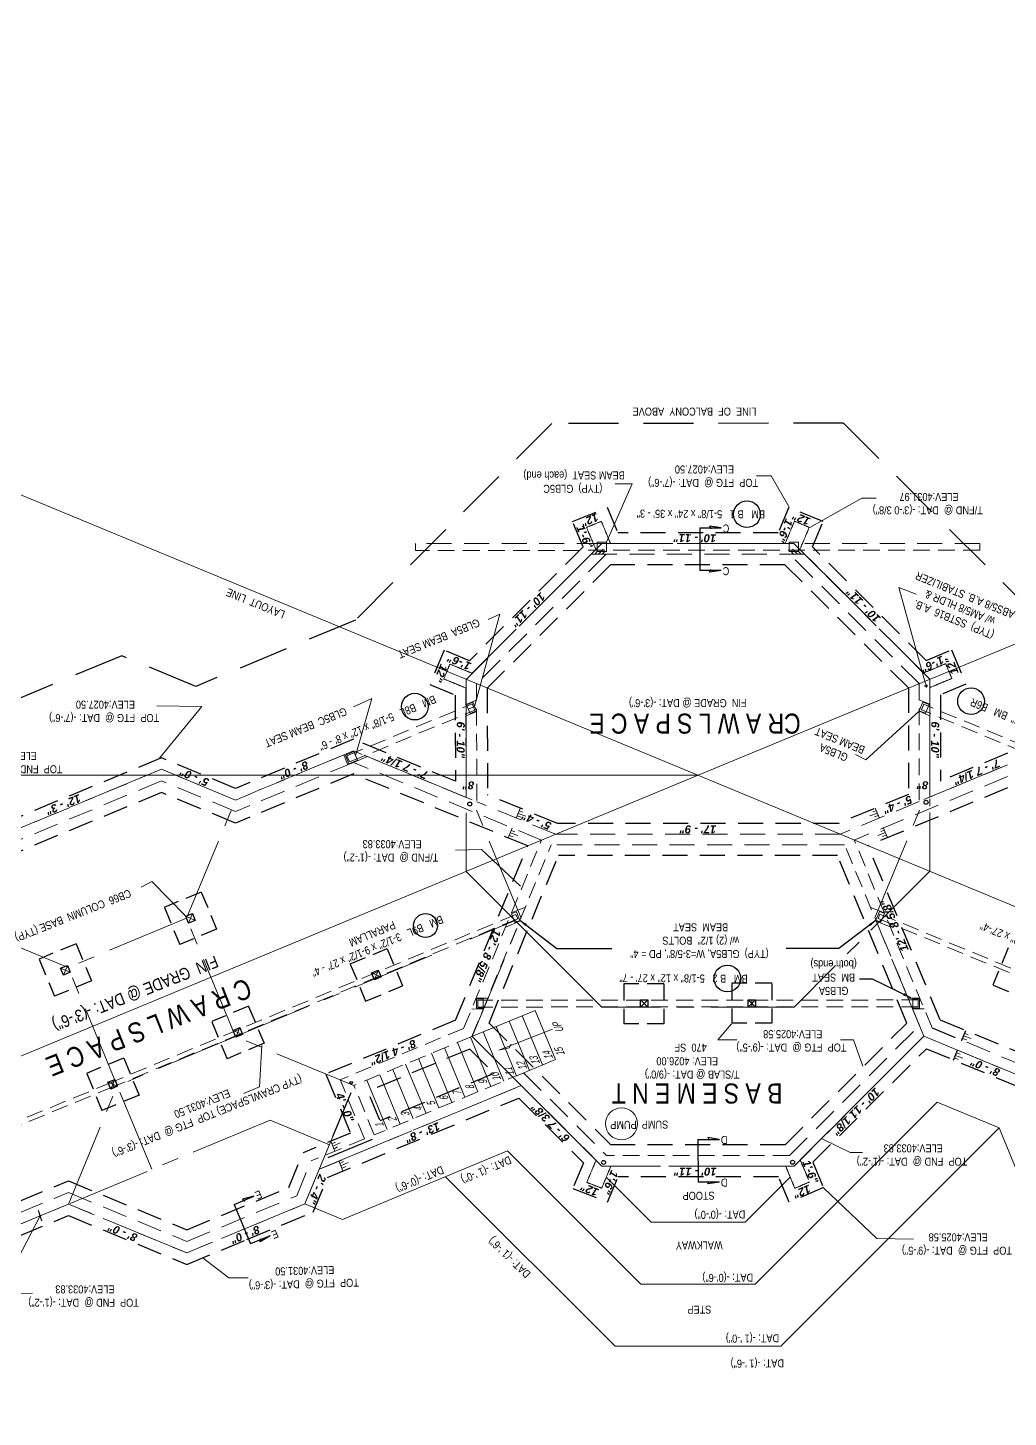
# Model space of a CAD drawing. Header units: inches. Extents: x 279 to 11006, y 233 to 7807.
# Drawn here: x 8985 to 9720, y 1932 to 2973 of the extents above; entities that cross this region are included whole.
import ezdxf

# ---------------------------------------------------------------- set-up
doc = ezdxf.new("R2010")
doc.units = ezdxf.units.IN
doc.header["$MEASUREMENT"] = 0
doc.linetypes.add('CENTER', pattern=[2, 1.25, -0.25, 0.25, -0.25])
doc.linetypes.add('HIDDEN', pattern=[0.375, 0.25, -0.125])
for name, color, linetype, lineweight in [('BALCONY', 7, 'Continuous', 9), ('BEAMS TEXT', 3, 'Continuous', 20), ('CONCRETE', 7, 'Continuous', 20), ('FLOOR BEAMS', 3, 'HIDDEN', 20), ('FOOTING', 7, 'HIDDEN', 30), ('FOOTING TEXT', 7, 'Continuous', 9), ('FOUNDATION', 7, 'HIDDEN', 20), ('FOUNDATION TEXT', 7, 'Continuous', 9), ('GRID', 1, 'CENTER', 20), ('GRID LAYOUT', 1, 'Continuous', 9), ('LAYOUT', 6, 'Continuous', 9), ('STEEL', 5, 'Continuous', 9), ('WALL FRAMING', 7, 'Continuous', 30)]:
    doc.layers.add(name, color=color, linetype=linetype, lineweight=lineweight)
for name, color, linetype in [('FL FRAMING STEEL', 7, 'Continuous'), ('LLTEXT', 7, 'Continuous'), ('STAIRS', 7, 'Continuous')]:
    doc.layers.add(name, color=color, linetype=linetype)
doc.styles.add('ARCHENT', font='technical.ttf', dxfattribs={"height": 6})
doc.styles.add('ARCHENTLTD', font='technical.ttf', dxfattribs={"height": 0.1875})
doc.styles.add('EXIST', font='romans.shx', dxfattribs={"width": 0.75, "oblique": 20, "height": 12})
doc.dimstyles.new('ARCHENT', dxfattribs={"dimtxt": 6, "dimasz": 6, "dimexe": 9, "dimexo": 3, "dimgap": 1, "dimtad": 0, "dimtoh": 1, "dimdec": 3, "dimzin": 0, "dimdsep": 46, "dimlunit": 4, "dimtxsty": 'ARCHENTLTD', "dimcen": 6, "dimaunit": 1, "dimadec": 0, "dimazin": 0, "dimtfac": 1, "dimtdec": 3, "dimtofl": 0, "dimtmove": 0, "dimatfit": 3, "dimfxl": 1, "dimfrac": 2, "dimtolj": 1, "dimtzin": 0, "dimarcsym": 0})
doc.dimstyles.new('ARCHENTLTD', dxfattribs={"dimscale": 0.05, "dimtxt": 0.1875, "dimasz": 3, "dimexe": 9, "dimexo": 1, "dimgap": 2.5, "dimtad": 0, "dimdec": 1, "dimzin": 1, "dimdsep": 46, "dimlunit": 4, "dimtxsty": 'ARCHENTLTD', "dimblk": 'ARCHTICK', "dimcen": 6, "dimclrd": 256, "dimclre": 256, "dimclrt": 256, "dimaunit": 1, "dimadec": 0, "dimazin": 0, "dimtfac": 1, "dimtdec": 1, "dimtofl": 0, "dimtmove": 1, "dimatfit": 3, "dimldrblk": 'ARCHTICK', "dimfxl": 1, "dimfrac": 2, "dimtolj": 1, "dimtzin": 0, "dimlwd": 9, "dimlwe": 9, "dimarcsym": 0})

# ---------------------------------------------------------------- blocks, each defined once
blk = doc.blocks.new('_ArchTick')
at = {"color": 0, "linetype": 'ByBlock', "const_width": 0.15}
blk.add_lwpolyline([(-0.5, -0.5), (0.5, 0.5)], dxfattribs=at)

msp = doc.modelspace()

# ---------------------------------------------------------------- linework, layer by layer
at = {"layer": 'BALCONY', "color": 3, "linetype": 'HIDDEN', "lineweight": 25, "ltscale": 150}
for p, q in [((9377.6, 2676.8), (9230.3, 2529.4)), ((9596.2, 2676.9), (9377.6, 2676.8)), ((9596.2, 2676.9), (9743.4, 2529.8)), ((9230.3, 2529.4), (9110.5, 2479.6))]:
    msp.add_line(p, q, dxfattribs=at)
at = {"layer": 'BALCONY', "linetype": 'HIDDEN', "lineweight": 25, "ltscale": 150}
for p, q in [((9055.1, 2502.6), (8909.8, 2442.3)), ((9110.5, 2479.7), (9055.1, 2502.6))]:
    msp.add_line(p, q, dxfattribs=at)
at = {"layer": 'BEAMS TEXT', "linetype": 'Continuous', "lineweight": 30, "ltscale": 75}
for centre, radius in [((9523.8, 2608.7), 10), ((9274.8, 2464.5), 10), ((9691.8, 2468.6), 10), ((9282.8, 2300.4), 9), ((9509.1, 2260.7), 10)]:
    msp.add_circle(centre, radius, dxfattribs=at)
at = {"layer": 'CONCRETE', "lineweight": 20, "ltscale": 75}
for p, q in [((9529.9, 2031.6), (9666.3, 2167.9)), ((9666.3, 2167.9), (9713, 2148.7)), ((9549.3, 1985.1), (9713, 2148.7)), ((9713, 2148.7), (9749.3, 2059.7)), ((9220.6, 2080.1), (9344.3, 2131.4)), ((9344.3, 2131.4), (9444.2, 2031.6)), ((9297.8, 2112.1), (9425, 1985.1)), ((9418.3, 2111.7), (9451.9, 2078.1)), ((9522.5, 2078.1), (9556.2, 2111.8)), ((9192.4, 2091.7), (9220.6, 2080.1)), ((9522.5, 2078.1), (9451.9, 2078.1)), ((9529.9, 2031.6), (9444.2, 2031.6)), ((9549.3, 1985.1), (9425, 1985.1))]:
    msp.add_line(p, q, dxfattribs=at)
at = {"layer": 'CONCRETE', "lineweight": 20, "ltscale": 1.5}
msp.add_circle((9429.8, 2151.8), 12, dxfattribs=at)
at = {"layer": 'FLOOR BEAMS', "ltscale": 75}
for p, q in [((9414.9, 2586.8), (9275.4, 2586.7)), ((9698.4, 2586.9), (9558.9, 2586.9)), ((9322, 2244.4), (9322, 2239.3)), ((9652.1, 2244.6), (9652.1, 2239.5))]:
    msp.add_line(p, q, dxfattribs=at)
at = {"layer": 'FLOOR BEAMS', "ltscale": 50}
for p, q in [((9275.4, 2586.7), (9275.4, 2581.6)), ((9698.4, 2586.9), (9698.4, 2581.8)), ((9698.4, 2581.8), (9275.4, 2581.6)), ((9223.9, 2427.7), (9317.7, 2466.6)), ((9225.9, 2423), (9319.7, 2461.8)), ((9319.7, 2461.8), (9317.7, 2466.6)), ((9654.6, 2462.2), (9656.3, 2466.3)), ((9748.3, 2423.3), (9654.6, 2462.2)), ((9750.1, 2427.5), (9656.3, 2466.3)), ((9225.9, 2423), (9223.9, 2427.7)), ((9350.6, 2308.7), (9047.6, 2183)), ((9351.9, 2305.5), (9049, 2179.8)), ((9351.9, 2305.5), (9350.6, 2308.7)), ((9622.2, 2305.7), (9623.5, 2309)), ((9622.2, 2305.7), (9925.4, 2180.4)), ((9623.5, 2309), (9926.8, 2183.7)), ((9652.1, 2244.6), (9322, 2244.4)), ((9652.1, 2239.5), (9322, 2239.3)), ((9047.6, 2183), (8836.6, 2095.4)), ((9049, 2179.8), (8837.9, 2092.2)), ((9049, 2179.8), (9047.6, 2183))]:
    msp.add_line(p, q, dxfattribs=at)
at = {"layer": 'FLOOR BEAMS', "color": 4, "ltscale": 50}
msp.add_line((9660.9, 2395.5), (9660.9, 2390), dxfattribs=at)
at = {"layer": 'FLOOR BEAMS', "color": 4, "lineweight": 20, "ltscale": 50}
for p, q in [((9415, 2360.9), (9412, 2360.9)), ((9562, 2360.9), (9559, 2360.9))]:
    msp.add_line(p, q, dxfattribs=at)
at = {"layer": 'FOOTING', "ltscale": 75}
for p, q in [((9393.1, 2603.3), (9419, 2613.8)), ((9418.9, 2613.9), (9426.9, 2594.8)), ((9555.1, 2613.9), (9547.2, 2594.9)), ((9581, 2603.2), (9555.1, 2613.9)), ((9401, 2584.2), (9393, 2603.2)), ((9547.2, 2594.9), (9426.9, 2594.8)), ((9573, 2584.2), (9581, 2603.1)), ((9401, 2584.2), (9315.8, 2498.9)), ((9658.1, 2499.1), (9573, 2584.2)), ((9421.6, 2570.8), (9329.1, 2478.3)), ((9552.3, 2570.9), (9421.6, 2570.8)), ((9644.8, 2478.5), (9552.3, 2570.9)), ((9296.7, 2506.9), (9286.1, 2481)), ((9315.8, 2498.9), (9296.8, 2506.9)), ((9658.1, 2499.1), (9677.1, 2507.1)), ((9677.1, 2507.1), (9687.9, 2481.3)), ((9286.1, 2481), (9305.1, 2473.1)), ((9687.9, 2481.3), (9668.8, 2473.3)), ((9305.1, 2473.1), (9305.2, 2408.5)), ((9329.1, 2478.3), (9329.2, 2398.5)), ((9644.8, 2478.5), (9644.9, 2398.7)), ((9668.8, 2473.3), (9668.9, 2408.7)), ((9228.9, 2440), (9140.3, 2403.2)), ((9305.2, 2408.5), (9228.9, 2440)), ((9745.1, 2440.3), (9668.9, 2408.7)), ((9084.8, 2426.1), (8943, 2367.3)), ((9140.3, 2403.2), (9084.8, 2426.1)), ((9228.9, 2414), (9140.3, 2377.2)), ((9359.4, 2360.1), (9228.9, 2414)), ((9745.1, 2414.3), (9614.6, 2360.2)), ((9084.8, 2400.1), (8961.3, 2348.9)), ((9140.3, 2377.2), (9084.8, 2400.1)), ((9381.8, 2376.8), (9329.2, 2398.5)), ((9644.9, 2398.7), (9592.2, 2376.9)), ((9592.2, 2376.9), (9381.8, 2376.8)), ((9305.3, 2229.4), (9359.4, 2360.1)), ((9668.7, 2229.7), (9614.6, 2360.2)), ((9330.4, 2227.3), (9382.4, 2352.8)), ((9591.7, 2352.9), (9382.4, 2352.8)), ((9643.7, 2227.3), (9591.7, 2352.9)), ((9305.3, 2229.4), (9208.2, 2189.1)), ((9668.7, 2229.7), (9757.5, 2193.1)), ((9330.4, 2227.3), (9421.7, 2136.1)), ((9552.4, 2136.1), (9643.7, 2227.3)), ((9662.6, 2223.6), (9684.8, 2214.4)), ((9684.8, 2214.4), (9687.8, 2221.8)), ((9315.9, 2207.8), (9239.6, 2176.2)), ((9315.9, 2207.8), (9333.8, 2190)), ((9573.2, 2122.9), (9658.3, 2208)), ((9658.3, 2208), (9739.1, 2174.7)), ((9678.7, 2199.6), (9681.7, 2207)), ((9226.4, 2145.4), (9208.2, 2189.1)), ((9334, 2189.4), (9248.7, 2154)), ((9209.3, 2111.6), (9352.7, 2171.1)), ((9248.5, 2154.6), (9239.6, 2176.2)), ((9352.7, 2171.1), (9401.2, 2122.6)), ((9226.6, 2144.8), (9191, 2130.1)), ((9552.4, 2136.1), (9421.7, 2136.1)), ((9180.2, 2104), (9191, 2130.1)), ((9401.2, 2122.6), (9393.2, 2103.6)), ((9573.2, 2122.9), (9581.2, 2103.9)), ((8926.4, 2072.2), (9015, 2109)), ((9015, 2109), (9103.8, 2072.3)), ((9103.8, 2072.3), (9180.2, 2104)), ((9198.5, 2085.6), (9209.3, 2111.6)), ((9419.2, 2093), (9427.1, 2112.1)), ((9547.4, 2112.1), (9427.1, 2112.1)), ((9555.4, 2093), (9547.4, 2112.1)), ((9581.2, 2104), (9555.5, 2092.9)), ((9393.3, 2103.3), (9419.4, 2093.1)), ((9148.9, 2065), (9198.5, 2085.6)), ((8926.4, 2046.2), (9015.1, 2083)), ((9015.1, 2083), (9103.8, 2046.3)), ((9103.8, 2046.3), (9148.9, 2065))]:
    msp.add_line(p, q, dxfattribs=at)
at = {"layer": 'FOOTING', "lineweight": 9, "ltscale": 75}
for p, q in [((9409.7, 2578.9), (9411.8, 2581)), ((9412.4, 2578.8), (9416.1, 2582.6)), ((9415.3, 2578.8), (9417.4, 2581)), ((9555.6, 2578.9), (9563.6, 2578.9)), ((9558.8, 2578.9), (9556.7, 2581)), ((9561.6, 2578.9), (9557.9, 2582.6)), ((9564.4, 2578.9), (9562.3, 2581)), ((9350.8, 2380.8), (9353.8, 2388.2)), ((9353, 2386.4), (9355.8, 2385.3)), ((9620.9, 2386.6), (9618.1, 2385.6)), ((9623.1, 2381), (9620, 2388.4)), ((9351.6, 2382.6), (9354.4, 2381.6)), ((9352.3, 2384.5), (9357.9, 2382.4)), ((9621.6, 2384.7), (9615.9, 2382.7)), ((9622.2, 2382.8), (9619.4, 2381.8)), ((9344.7, 2366.1), (9347.8, 2373.5)), ((9345.6, 2368), (9348.4, 2366.9)), ((9346.3, 2369.8), (9351.9, 2367.8)), ((9347, 2371.7), (9349.8, 2370.7)), ((9627.6, 2370.1), (9621.9, 2368)), ((9626.9, 2371.9), (9624.1, 2370.9)), ((9628.2, 2368.2), (9625.4, 2367.2)), ((9629.1, 2366.4), (9626, 2373.8)), ((9684.6, 2214), (9687.7, 2221.4)), ((9686.8, 2219.6), (9689.6, 2218.5)), ((9685.4, 2215.8), (9688.3, 2214.8)), ((9686.1, 2217.7), (9691.8, 2215.6)), ((9678.5, 2199.4), (9681.6, 2206.8)), ((9679.4, 2201.2), (9682.2, 2200.1)), ((9680.1, 2203.1), (9685.7, 2201)), ((9680.8, 2204.9), (9683.6, 2203.9)), ((9214.9, 2131.3), (9211.8, 2138.7)), ((9212.5, 2136.8), (9215.2, 2138)), ((9213.4, 2135), (9218.8, 2137.5)), ((9214.2, 2133.1), (9216.9, 2134.4)), ((9220.9, 2116.6), (9217.9, 2124)), ((9218.6, 2122.1), (9221.3, 2123.4)), ((9219.4, 2120.3), (9224.9, 2122.8)), ((9220.2, 2118.5), (9223, 2119.8))]:
    msp.add_line(p, q, dxfattribs=at)
at = {"layer": 'FOOTING', "ltscale": 50}
for p, q in [((9114.7, 2325.5), (9086.9, 2314)), ((9114.7, 2325.4), (9126.2, 2297.7)), ((9087, 2313.9), (9098.5, 2286.2)), ((9126.2, 2297.7), (9098.5, 2286.2)), ((9020.8, 2286.7), (8993.1, 2275.3)), ((9020.9, 2286.6), (9032.4, 2258.9)), ((9226.3, 2271.6), (9254, 2283.1)), ((9254.1, 2283), (9265.6, 2255.3)), ((9719.6, 2283.6), (9708.1, 2255.8)), ((8993.2, 2275.1), (9004.6, 2247.4)), ((9226.4, 2271.4), (9237.9, 2243.7)), ((9032.4, 2258.9), (9004.6, 2247.4)), ((9237.9, 2243.7), (9265.6, 2255.3)), ((9461.6, 2256.8), (9431.6, 2256.8)), ((9431.6, 2256.7), (9431.6, 2226.8)), ((9461.6, 2256.7), (9461.6, 2226.8)), ((9542.5, 2257.1), (9512.5, 2257.1)), ((9512.5, 2257), (9512.5, 2227.1)), ((9542.5, 2257), (9542.5, 2227.1)), ((9708.3, 2255.8), (9736, 2244.3)), ((9150.2, 2239.9), (9122.5, 2228.4)), ((9150.2, 2239.8), (9161.7, 2212.1)), ((9122.5, 2228.3), (9134, 2200.6)), ((9461.6, 2226.8), (9431.6, 2226.8)), ((9542.5, 2227.1), (9512.5, 2227.1)), ((9161.7, 2212.1), (9134, 2200.6)), ((9056.4, 2201.1), (9028.7, 2189.6)), ((9056.5, 2201), (9068, 2173.2)), ((9028.8, 2189.5), (9040.2, 2161.8)), ((9068, 2173.2), (9040.2, 2161.8))]:
    msp.add_line(p, q, dxfattribs=at)
at = {"layer": 'FOOTING TEXT', "linetype": 'Continuous', "lineweight": 30, "ltscale": 25}
for p, q in [((9488.5, 2598.5), (9488.5, 2566.5)), ((9488.5, 2598.5), (9504.5, 2598.5)), ((9504.5, 2598.5), (9495.8, 2599.8)), ((9495.8, 2599.8), (9496.8, 2597.8)), ((9504.5, 2566.5), (9488.5, 2566.5)), ((9495.8, 2565.2), (9496.9, 2567.2)), ((9504.5, 2566.5), (9495.8, 2565.2)), ((9487, 2140.1), (9487.1, 2108.1)), ((9487, 2140.1), (9503.1, 2140.1)), ((9503, 2140.1), (9494.4, 2141.4)), ((9494.4, 2141.4), (9495.4, 2139.4)), ((9503.1, 2108.1), (9487.1, 2108.1)), ((9494.4, 2106.8), (9495.4, 2108.8)), ((9503.1, 2108.1), (9494.4, 2106.8)), ((9139.3, 2091.3), (9154.1, 2097.5)), ((9154.1, 2097.5), (9145.6, 2095.3)), ((9145.6, 2095.3), (9147.3, 2093.9)), ((9139.3, 2091.3), (9151.5, 2061.8)), ((9166.3, 2067.9), (9151.5, 2061.8)), ((9166.3, 2067.9), (9158.8, 2063.4)), ((9158.8, 2063.4), (9159, 2065.6))]:
    msp.add_line(p, q, dxfattribs=at)
at = {"layer": 'FOUNDATION', "ltscale": 1.5}
for p, q in [((9403.5, 2598.9), (9414.6, 2603.4)), ((9410.5, 2582.3), (9403.5, 2598.9)), ((9414.6, 2603.4), (9421.5, 2586.8)), ((9559.4, 2603.5), (9552.5, 2586.9)), ((9570.5, 2598.9), (9559.4, 2603.5)), ((9563.5, 2582.3), (9570.5, 2598.9)), ((9301.1, 2496.4), (9296.5, 2485.3)), ((9317.7, 2489.5), (9301.1, 2496.4)), ((9656.2, 2489.7), (9672.8, 2496.7)), ((9672.8, 2496.7), (9677.4, 2485.6)), ((9296.5, 2485.3), (9313.1, 2478.4)), ((9677.4, 2485.6), (9660.8, 2478.7)), ((9410.7, 2124.5), (9403.7, 2107.9)), ((9414.9, 2103.5), (9421.8, 2120.1)), ((9559.7, 2103.4), (9552.8, 2120.1)), ((9563.7, 2124.7), (9569.9, 2110.1)), ((9403.7, 2107.9), (9414.9, 2103.5)), ((9570.7, 2108.2), (9559.7, 2103.4))]:
    msp.add_line(p, q, dxfattribs=at)
at = {"layer": 'FOUNDATION', "lineweight": 9, "ltscale": 75}
for p, q in [((9411.5, 2580.7), (9411.5, 2587.7)), ((9411.5, 2587.7), (9418.5, 2587.7)), ((9418.5, 2587.7), (9418.5, 2580.7)), ((9562.5, 2587.8), (9555.5, 2587.8)), ((9555.5, 2587.8), (9555.5, 2580.8)), ((9562.5, 2580.8), (9562.5, 2587.8)), ((9418.5, 2580.7), (9411.5, 2580.7)), ((9555.5, 2580.8), (9562.5, 2580.8)), ((9319.6, 2464.6), (9315, 2462.6)), ((9329.6, 2245.9), (9320.9, 2245.9)), ((9326.1, 2245.4), (9321.1, 2245.4)), ((9321.1, 2238.4), (9321.1, 2245.4)), ((9326.1, 2238.4), (9326.1, 2245.4)), ((9527.5, 2239.2), (9527.5, 2244.7)), ((9644.6, 2246), (9653.3, 2246)), ((9648.1, 2245.5), (9653.1, 2245.5)), ((9648.1, 2238.5), (9648.1, 2245.5)), ((9653.1, 2238.5), (9653.1, 2245.5)), ((9326.3, 2237.9), (9317.6, 2237.8)), ((9326.1, 2238.4), (9321.1, 2238.4)), ((9647.9, 2238), (9656.6, 2238)), ((9648.1, 2238.5), (9653.1, 2238.5))]:
    msp.add_line(p, q, dxfattribs=at)
at = {"layer": 'FOUNDATION', "ltscale": 75}
for p, q in [((9552.5, 2586.9), (9421.5, 2586.8)), ((9410.5, 2582.3), (9317.7, 2489.5)), ((9418.3, 2578.8), (9321.1, 2481.6)), ((9566.9, 2578.9), (9406.9, 2578.8)), ((9652.8, 2481.8), (9555.6, 2578.9)), ((9656.2, 2489.7), (9563.5, 2582.3)), ((9228.9, 2431.3), (9140.3, 2394.5)), ((9313.2, 2396.5), (9228.9, 2431.3)), ((9745.1, 2431.6), (9660.9, 2396.7)), ((9084.8, 2417.5), (8949.1, 2361.2)), ((9140.3, 2394.5), (9084.8, 2417.5)), ((9228.9, 2422.7), (9140.3, 2385.9)), ((9369.8, 2364.4), (9228.9, 2422.7)), ((9745.1, 2422.9), (9604.2, 2364.5)), ((9084.8, 2408.8), (8955.2, 2355)), ((9140.3, 2385.9), (9084.8, 2408.8)), ((9380.3, 2368.8), (9321.2, 2393.2)), ((9652.9, 2393.4), (9593.7, 2368.9)), ((9593.7, 2368.9), (9380.4, 2368.9)), ((9597, 2360.9), (9377, 2360.9)), ((9555.7, 2128.1), (9653.2, 2225.5)), ((9662.6, 2223.6), (9751.3, 2186.9)), ((9563.7, 2124.7), (9656.5, 2217.5)), ((9656.5, 2217.5), (9745.2, 2180.8)), ((9356.3, 2190), (9418.4, 2128.1)), ((9203.2, 2117.7), (9354.5, 2180.5)), ((9354.5, 2180.5), (9410.7, 2124.5)), ((9186.3, 2097.9), (9197, 2123.9)), ((9192.4, 2091.7), (9203.2, 2117.7)), ((8926.4, 2063.5), (9015, 2100.3)), ((9015, 2100.3), (9103.8, 2063.6)), ((9103.8, 2063.6), (9186.3, 2097.9)), ((8926.4, 2054.8), (9015.1, 2091.6)), ((9015.1, 2091.6), (9103.8, 2055)), ((9103.8, 2055), (9192.4, 2091.7))]:
    msp.add_line(p, q, dxfattribs=at)
at = {"layer": 'FOUNDATION', "ltscale": 50}
for p, q in [((9321.1, 2481.6), (9321.2, 2393.2)), ((9652.8, 2481.8), (9652.9, 2393.4)), ((9313.1, 2478.4), (9313.2, 2396.5)), ((9660.8, 2478.7), (9660.9, 2396.7)), ((9311.4, 2223.3), (9369.8, 2364.4)), ((9662.6, 2223.6), (9604.2, 2364.5)), ((9317.5, 2217.2), (9377, 2360.9)), ((9653.2, 2225.5), (9597, 2360.9)), ((9311.4, 2223.3), (9218.7, 2184.8)), ((9317.5, 2217.2), (9229.1, 2180.5)), ((9356.4, 2190), (9244.4, 2143.5)), ((9237.1, 2140.5), (9218.7, 2184.8)), ((9244.4, 2143.5), (9229.1, 2180.5)), ((9237.1, 2140.5), (9197, 2123.9)), ((9555.7, 2128.1), (9418.4, 2128.1)), ((9552.8, 2120.1), (9421.8, 2120.1)), ((9563.7, 2124.7), (9570.7, 2108.2))]:
    msp.add_line(p, q, dxfattribs=at)
at = {"layer": 'FOUNDATION', "color": 7, "lineweight": 9, "ltscale": 75}
for p, q in [((9321.2, 2469.5), (9313.2, 2466.2)), ((9652.8, 2469.7), (9660.8, 2466.3)), ((9321.2, 2460.9), (9313.2, 2457.6)), ((9318.3, 2467.8), (9313.6, 2465.9)), ((9313.6, 2465.9), (9316.3, 2459.4)), ((9320.9, 2461.3), (9316.3, 2459.4)), ((9318.3, 2467.8), (9320.9, 2461.3)), ((9652.8, 2461), (9660.8, 2457.7)), ((9655.7, 2467.9), (9653, 2461.4)), ((9653, 2461.4), (9657.7, 2459.5)), ((9655.7, 2467.9), (9660.3, 2466)), ((9660.3, 2466), (9657.7, 2459.5)), ((9221.5, 2428.3), (9224.6, 2420.9)), ((9229.1, 2430.9), (9222.7, 2428.2)), ((9222.7, 2428.2), (9225.3, 2421.7)), ((9228.9, 2422.7), (9239.4, 2427)), ((9229.1, 2430.9), (9231.8, 2424.4)), ((9231.8, 2424.4), (9225.3, 2421.7)), ((9357.7, 2314.1), (9347.2, 2309.8)), ((9616.3, 2314.2), (9626.8, 2309.9)), ((9353.3, 2303.6), (9342.9, 2299.3)), ((9350.9, 2310.7), (9347.2, 2309.2)), ((9347.2, 2309.2), (9349.8, 2302.8)), ((9353.5, 2304.3), (9349.8, 2302.8)), ((9350.9, 2310.7), (9353.5, 2304.3)), ((9623.2, 2310.9), (9620.5, 2304.4)), ((9620.5, 2304.4), (9624.2, 2302.9)), ((9620.7, 2303.8), (9631.2, 2299.4)), ((9623.2, 2310.9), (9626.9, 2309.3)), ((9626.9, 2309.3), (9624.2, 2302.9))]:
    msp.add_line(p, q, dxfattribs=at)
at = {"layer": 'FOUNDATION', "lineweight": 50, "ltscale": 1.5}
msp.add_circle((9658.1, 2480), 0.5, dxfattribs=at)
at = {"layer": 'GRID', "ltscale": 50}
for p, q in [((9414.9, 2586.8), (9313.2, 2484.9)), ((9558.9, 2586.9), (9414.9, 2586.8)), ((9558.9, 2586.9), (9660.8, 2485.1)), ((9313.2, 2484.9), (9313.3, 2340.9)), ((9660.8, 2485.1), (9660.9, 2341.1)), ((9228.9, 2431.3), (9140.3, 2394.5)), ((9317.7, 2394.7), (9228.9, 2431.3)), ((9656.4, 2394.8), (9745.1, 2431.6)), ((9084.8, 2417.5), (8949.1, 2361.1)), ((9140.3, 2394.5), (9084.8, 2417.5)), ((9103.6, 2305.8), (9140.3, 2394.5)), ((9354.5, 2306), (9317.7, 2394.7)), ((9619.7, 2306.1), (9656.4, 2394.8)), ((9660.9, 2341.1), (9559.1, 2239.2)), ((9014.9, 2269), (8926.2, 2305.7)), ((9103.6, 2305.8), (9014.9, 2269)), ((9140.4, 2217.1), (9103.6, 2305.8)), ((9350, 2304.2), (9316.3, 2290.2)), ((9317.8, 2217.3), (9354.5, 2306)), ((9656.5, 2217.5), (9619.7, 2306.1)), ((9287.5, 2278.2), (9140.4, 2217.1)), ((9051.7, 2180.3), (9014.9, 2269)), ((9559.1, 2239.2), (9415.1, 2239.1)), ((9140.4, 2217.1), (9051.7, 2180.3)), ((9229.1, 2180.5), (9140.4, 2217.1)), ((9656.5, 2217.5), (9559.1, 2120.1)), ((9656.5, 2217.5), (9745.2, 2180.8)), ((9015.1, 2091.6), (9051.7, 2180.3)), ((9077.7, 2117.7), (9051.7, 2180.3)), ((9192.4, 2091.7), (9229.1, 2180.5)), ((9354.4, 2180.5), (9203.2, 2117.7)), ((9166.4, 2154.5), (9015.1, 2091.6)), ((9210.8, 2136.1), (9166.4, 2154.5)), ((9559.1, 2120.1), (9415.1, 2120.1)), ((9015.1, 2091.6), (8926.4, 2054.8)), ((9103.8, 2055), (9015.1, 2091.6)), ((9192.4, 2091.7), (9103.8, 2055))]:
    msp.add_line(p, q, dxfattribs=at)
at = {"layer": 'GRID', "linetype": 'Continuous', "ltscale": 50}
for p, q in [((9313.2, 2340.9), (9415.1, 2239.1)), ((9317.8, 2217.3), (9415.1, 2120.1))]:
    msp.add_line(p, q, dxfattribs=at)
at = {"layer": 'GRID LAYOUT', "color": 3, "ltscale": 25}
msp.add_line((278.9, 2413), (9487, 2413), dxfattribs=at)
at = {"layer": 'LAYOUT', "color": 6, "ltscale": 150}
for p, q in [((9487.1, 2413), (10839.2, 2973.4)), ((8325.9, 2893.8), (9487, 2413)), ((8325.9, 1931.8), (9487.1, 2413)), ((9487, 2413), (9880.3, 2250.2))]:
    msp.add_line(p, q, dxfattribs=at)
at = {"layer": 'STAIRS', "lineweight": 20, "ltscale": 50}
for p, q in [((9317.5, 2217.2), (9364.9, 2236.8)), ((9370.5, 2195.9), (9355.2, 2232.8)), ((9380.2, 2199.9), (9364.9, 2236.8)), ((9341.4, 2183.8), (9326.1, 2220.7)), ((9351.1, 2187.8), (9335.8, 2224.8)), ((9360.8, 2191.8), (9345.5, 2228.8)), ((9312.3, 2171.7), (9297, 2208.7)), ((9322, 2175.7), (9306.7, 2212.8)), ((9331.7, 2179.8), (9316.4, 2216.8)), ((9292.9, 2163.7), (9277.6, 2200.7)), ((9302.6, 2167.7), (9287.3, 2204.7)), ((9356.4, 2190), (9380.2, 2199.9)), ((9263.8, 2151.6), (9248.5, 2188.6)), ((9273.5, 2155.6), (9258.2, 2192.6)), ((9283.2, 2159.6), (9267.9, 2196.6)), ((9254.1, 2147.6), (9238.8, 2184.6))]:
    msp.add_line(p, q, dxfattribs=at)
at = {"layer": 'STAIRS', "lineweight": 9, "ltscale": 1.5}
for p, q in [((9378.1, 2222.7), (9337.8, 2206.9)), ((9337.8, 2206.9), (9345.5, 2208.6)), ((9345.5, 2208.6), (9346.9, 2211.4))]:
    msp.add_line(p, q, dxfattribs=at)
at = {"layer": 'STAIRS', "lineweight": 25, "ltscale": 50}
for p, q in [((9226.9, 2175.1), (9213.1, 2141.9)), ((9242.7, 2140.1), (9209.5, 2126.3))]:
    msp.add_line(p, q, dxfattribs=at)
at = {"layer": 'STEEL', "lineweight": 30, "ltscale": 75}
for centre in [(9316, 2391.5), (9658.1, 2392.8), (9416.3, 2122.8), (9558, 2122.9)]:
    msp.add_circle(centre, 1.5, dxfattribs=at)
at = {"layer": 'STEEL', "color": 30, "lineweight": 30, "ltscale": 50}
msp.add_circle((9227, 2182.6), 1, dxfattribs=at)
at = {"layer": 'WALL FRAMING', "color": 6, "lineweight": 9, "ltscale": 75}
for p, q in [((9110.2, 2304.3), (9103, 2307.3)), ((9105.1, 2302.2), (9108.1, 2309.4)), ((9016.4, 2265.4), (9009.2, 2268.4)), ((9011.3, 2263.3), (9014.3, 2270.5)), ((9249.6, 2261.9), (9242.4, 2264.9)), ((9244.5, 2259.8), (9247.4, 2267)), ((9449.4, 2239.2), (9443.9, 2244.7)), ((9443.9, 2239.2), (9449.4, 2244.7)), ((9530.3, 2239.2), (9524.8, 2244.7)), ((9524.8, 2239.2), (9530.3, 2244.7)), ((9145.7, 2218.8), (9138.5, 2221.8)), ((9140.6, 2216.7), (9143.6, 2223.9)), ((9051.9, 2179.9), (9044.7, 2182.9)), ((9046.8, 2177.8), (9049.8, 2185))]:
    msp.add_line(p, q, dxfattribs=at)
at = {"layer": 'WALL FRAMING', "color": 6, "ltscale": 75}
for points in [[(9110.2, 2304.3), (9105.1, 2302.2), (9103, 2307.3), (9108.1, 2309.4)], [(9016.4, 2265.4), (9011.3, 2263.3), (9009.2, 2268.4), (9014.3, 2270.5)], [(9249.6, 2261.9), (9244.5, 2259.8), (9242.4, 2264.9), (9247.4, 2267)], [(9449.4, 2239.2), (9443.9, 2239.2), (9443.9, 2244.7), (9449.4, 2244.7)], [(9530.3, 2239.2), (9524.8, 2239.2), (9524.8, 2244.7), (9530.3, 2244.7)], [(9145.7, 2218.8), (9140.6, 2216.7), (9138.5, 2221.8), (9143.6, 2223.9)], [(9051.9, 2179.9), (9046.8, 2177.8), (9044.7, 2182.9), (9049.8, 2185)]]:
    msp.add_lwpolyline(points, close=True, dxfattribs=at)

# ---------------------------------------------------------------- texts
at = {"layer": 'BEAMS TEXT', "linetype": 'Continuous', "lineweight": 9, "char_height": 6, "attachment_point": 5, "style": 'ARCHENTLTD'}
for s, insert, rotation in [('BM   B 1   5-1/8" x 24" x 35\' - 3" \\P\\P  ', (9489.3, 2618.9), 179.6375), ('BM   B8L   5-1/8" x 12" x 8\' - 6" \\P\\P  ', (9242.9, 2461.5), 202.6375), ('5-1/8" x 12" x 8\'-6"  BM   B6R \\P\\P  ', (9736.9, 2460.5), 157.6375), ('BM   B9L   3-1/2" x 9-1/2" x 27\' - 4"\\PPARALLAM \\P\\P  ', (9241, 2298.8), 202.6375), ('BM   B7R   3-1/2" x 9-1/2" x 27\'-4" \\PPARALLAM\\P\\P  ', (9752.6, 2294.8), 157.6375), ('BM   B 2   5-1/8" x 12" x 27\' - 7" \\P\\P  ', (9476.3, 2270.8), 179.6375)]:
    msp.add_mtext(s, dxfattribs=dict(at, insert=insert, rotation=rotation))
at = {"layer": 'CONCRETE', "linetype": 'Continuous', "lineweight": 20, "char_height": 6, "width": 271, "attachment_point": 1, "rotation": 180.4625, "style": 'ARCHENTLTD'}
for s, insert in [('SUMP  PUMP', (9464.8, 2148.2, -1373.1)), ('STOOP', (9499.6, 2094.9, -1373.1)), ('DAT: -(0\'-0")', (9522.6, 2080.8, -1373.1)), ('WALKWAY', (9505.6, 2057.8, -1373.1)), ('STEP', (9497.1, 2009.5, -1373.1))]:
    msp.add_mtext(s, dxfattribs=dict(at, insert=insert))
at = {"layer": 'CONCRETE', "linetype": 'Continuous', "char_height": 6, "width": 271, "attachment_point": 1, "style": 'ARCHENTLTD'}
for s, insert, rotation in [('DAT: -(1 \'-0")', (9347.9, 2122.3, -1373.1), 202.8953), ('DAT: -(0\'-6")', (9297.2, 2114.9, -1373.1), 202.8953), ('DAT: -(1 \'-6")', (9358, 2035.6, -1373.1), 136.0514), ('DAT: -(0\'-6")', (9528.5, 2033.5, -1373.1), 180.4625), ('DAT: -(1 \'-0")', (9548, 1988, -1373.1), 180.4625), ('DAT: -(1 \'-6")', (9551.6, 1969.2, -1373.1), 180.4625)]:
    msp.add_mtext(s, dxfattribs=dict(at, insert=insert, rotation=rotation))
at = {"layer": 'FOOTING TEXT', "ltscale": 50, "char_height": 6, "attachment_point": 5, "style": 'ARCHENT'}
for s, insert, rotation in [(' LINE  OF  BALCONY  ABOVE', (9485.4, 2685.7), 180), (' (TYP)  GLB5C\\PBEAM SEAT  (each end)', (9394.2, 2633.7), 180), (' TOP  FTG @  DAT: -(7\'-6") \\PELEV:4027.50', (9491.9, 2637.3), 180), (' (TYP)  SSTB16  A.B.\\Pw/ AM5/8 HLDR &\\PABS5/8 A.B. STABILIZER', (9683.5, 2538.8), 157.8432), (' GLB5A  BEAM SEAT', (9293.7, 2515.9), 202.1522), (' TOP  FTG @  DAT: -(7\'-6") \\PELEV:4027.50', (9042.8, 2461), 180), (' GLB5C  BEAM SEAT', (9193.9, 2449.3), 202.1522), (' GLB5A\\PBEAM SEAT', (9591.6, 2434.4), 157.8432), (' TOP  FTG @  DAT: -(9\'-5") \\PELEV:4025.58', (9558.1, 2214), 180), ('(TYP CRAWLSPACE) TOP  FTG @  DAT: -(3\'-6") \\PELEV:4031.50', (9117.2, 2162.2), 201.7856), (' TOP  FTG @  DAT: -(9\'-5") \\PELEV:4025.58', (9682.2, 2061.7), 180), (' TOP  FTG @  DAT: -(3\'-6") \\PELEV:4031.50', (9192.4, 2036.7), 181.5608)]:
    msp.add_mtext(s, dxfattribs=dict(at, insert=insert, rotation=rotation))
at = {"layer": 'FOUNDATION TEXT', "ltscale": 50, "attachment_point": 5, "style": 'ARCHENT'}
for s, insert, char_height, rotation in [(' T/FND @  DAT: -(3\'-0 3/8") \\PELEV:4031.97', (9660.3, 2616.7), 6, 179.9875), ('FIN  GRADE @ DAT: -(3\'-6")', (9479.4, 2468), 6, 180), ('CR A W L S P A C E', (9484.8, 2451.9), 15, 180), (' T/FND @  DAT: -(1\'-2") \\PELEV:4033.83', (9257.8, 2356.4), 6, 180), ('CB66  COLUMN  BASE (TYP)', (9018.2, 2308.7), 6, 201.5927), ('FIN  GRADE @ DAT: -(3\'-6")', (9064.7, 2250.8), 9, 201.5927), ('C R A W L S P A C E', (9075.4, 2224.2), 15, 201.7586), ('470  SF', (9481.6, 2208.9), 6, 180), ('ELEV: 4026.00', (9479, 2198.7), 6, 180), ('T/SLAB @ DAT: -(9/0")', (9482.7, 2189.6), 6, 180), ('B A S E M E N T', (9486.4, 2174.6), 15, 180), ('D', (9506.7, 2139.7), 6, 180.0145), (' TOP  FND @  DAT: -(1\'-2") \\PELEV:4033.83', (9648.5, 2128.4, -3866.5), 6, 180), ('D', (9506.7, 2107.7), 6, 180.0145), ('E', (9157.6, 2098.5), 6, 202.5194), ('E', (9169.9, 2068.9), 6, 202.5194), (' TOP  FND @  DAT: -(1\'-2") \\PELEV:4033.83', (9027.4, 2022.7, -3866.5), 6, 180)]:
    msp.add_mtext(s, dxfattribs=dict(at, insert=insert, char_height=char_height, rotation=rotation))
at = {"layer": 'FOUNDATION TEXT', "color": 1, "lineweight": 20, "ltscale": 75, "char_height": 6, "style": 'ARCHENTLTD'}
for s, insert, attachment_point, rotation in [('{\\fArial|b1|i1|c0|p34;12"}', (9413.3, 2604.3), 1, 203.1197), ('{\\fArial|b1|i1|c0|p34;1\'-6"}', (9558.5, 2603.6), 1, 247.2856), ('{\\fArial|b1|i1|c0|p34;12"}', (9569.5, 2600), 1, 157.2856), ('{\\fArial|b1|i1|c0|p34;1\'-6"}', (9401.2, 2601.3), 1, 293.5469), ('{\\fArial|b1|i1|c0|p34;10\' - 11"}', (9500.8, 2587.7), 1, 179.7856), ('{\\fArial|b1|i1|c0|p34;10\' - 11"}', (9373.3, 2546.3), 1, 224.7856), ('{\\fArial|b1|i1|c0|p34;10\' - 11"}', (9620.2, 2526.8), 1, 134.7856), ('{\\fArial|b1|i1|c0|p34;1\'-6"}', (9315.2, 2491.5), 1, 157.2856), ('{\\fArial|b1|i1|c0|p34;1\'-6"}', (9672.4, 2497.4), 1, 205.0799), ('{\\fArial|b1|i1|c0|p34;12"}', (9677, 2487.8), 1, 111.488), ('{\\fArial|b1|i1|c0|p34;12"}', (9299.7, 2494.5), 1, 247.2856), ('{\\fArial|b1|i1|c0|p34;8"}', (9319.2, 2402.4), 1, 178.5364), ('{\\fArial|b1|i1|c0|p34;8"}', (9659.7, 2402.5), 1, 178.5364), ('{\\fArial|b1|i1|c0|p34;17\' - 9"}', (9500.8, 2369.4), 1, 179.7856), ('{\\fArial|b1|i1|c0|p34;12\' - 8 5/8"}', (9639.6, 2280.1), 1, 112.2856), ('{\\fArial|b1|i1|c0|p34;12\' - 8 5/8"}', (9324.1, 2257.6), 3, 247.7861), ('{\\fArial|b1|i1|c0|p34;8\' - 4 1/2"}', (9242.7, 2195.4), 3, 202.7861), ('{\\fArial|b1|i1|c0|p34;10\' - 11 1/8"}', (9624.1, 2175), 1, 224.7856), ('{\\fArial|b1|i1|c0|p34;4\' - 0"}', (9220.8, 2175.8), 1, 292.2187), ('{\\fArial|b1|i1|c0|p34;6\' - 7 3/8"}', (9387.3, 2137.3), 1, 134.7856), ('{\\fArial|b1|i1|c0|p34;13\' - 8"}', (9294.5, 2147.6), 1, 202.2856), ('{\\fArial|b1|i1|c0|p34;2\' - 4"}', (9208.7, 2112), 1, 247.2856), ('{\\fArial|b1|i1|c0|p34;1\'-6"}', (9427.6, 2115.1), 1, 247.2856), ('{\\fArial|b1|i1|c0|p34;10\' - 11"}', (9501.1, 2112.9), 1, 179.7856), ('{\\fArial|b1|i1|c0|p34;1\'-6"}', (9570.7, 2125.4), 1, 292.2856), ('{\\fArial|b1|i1|c0|p34;12"}', (9410.8, 2097.1), 1, 157.2856), ('{\\fArial|b1|i1|c0|p34;12"}', (9572.4, 2100.7), 1, 202.2856)]:
    msp.add_mtext(s, dxfattribs=dict(at, insert=insert, attachment_point=attachment_point, rotation=rotation))
at = {"layer": 'FOUNDATION TEXT', "lineweight": 30, "ltscale": 50, "char_height": 6, "attachment_point": 5, "rotation": 180.0194, "style": 'ARCHENT'}
for insert in [(9508.1, 2598.1), (9508.1, 2566.1)]:
    msp.add_mtext('C', dxfattribs=dict(at, insert=insert))
at = {"layer": 'FOUNDATION TEXT', "color": 1, "lineweight": 20, "ltscale": 75, "char_height": 6, "width": 48.625, "attachment_point": 1, "style": 'ARCHENTLTD'}
for s, insert, rotation in [('{\\fArial|b1|i1|c0|p34;6\' - 10"}', (9312.3, 2453.3), 269.6627), ('{\\fArial|b1|i1|c0|p34;6\' - 10"}', (9668, 2453.4), 269.6627), ('{\\fArial|b1|i1|c0|p34;7\' - 7 1/4"}', (9282.9, 2409.8), 157.2856), ('{\\fArial|b1|i1|c0|p34;5\' - 0"}', (9118.8, 2404.4), 157.2856), ('{\\fArial|b1|i1|c0|p34;8\' - 0"}', (9195.8, 2418.4), 202.2856), ('{\\fArial|b1|i1|c0|p34;7\' - 7 1/4"}', (9714.2, 2419.7), 202.5913), ('{\\fArial|b1|i1|c0|p34;12\' - 3"}', (9025.2, 2393.5), 202.2856), ('{\\fArial|b1|i1|c0|p34;5\' - 4"}', (9648.5, 2392.6), 202.5913), ('{\\fArial|b1|i1|c0|p34;5\' - 4"}', (9375.4, 2371.7), 158.2091), ('{\\fArial|b1|i1|c0|p34;8\' - 0"}', (9711.8, 2186.9), 157.2856), ('{\\fArial|b1|i1|c0|p34;8\' - 0"}', (9065.1, 2063.1), 157.2856), ('{\\fArial|b1|i1|c0|p34;8\' - 0"}', (9159.4, 2070.2), 202.2856)]:
    msp.add_mtext(s, dxfattribs=dict(at, insert=insert, rotation=rotation))
at = {"layer": 'FOUNDATION TEXT', "lineweight": 9, "insert": (8969.2, 2422.6, -3866.5), "char_height": 6, "attachment_point": 5, "rotation": 180, "style": 'ARCHENT'}
msp.add_mtext(' TOP  FND @  DAT: - (1\'-2")\\PELEV:4035.50', dxfattribs=at)
at = {"layer": 'LAYOUT', "ltscale": 50, "insert": (9156.2, 2541.6), "char_height": 6, "attachment_point": 5, "rotation": 157.9255, "style": 'ARCHENT'}
msp.add_mtext(' LAYOUT  LINE', dxfattribs=at)
at = {"layer": 'LLTEXT', "color": 7, "ltscale": 1.5, "char_height": 6, "attachment_point": 5, "rotation": 180}
for s, insert, style in [(' (TYP)  GLB5A, W=3-5/8", PD = 4"\\Pw/ (2) 1/2"  BOLTS\\PBEAM  SEAT', (9489.1, 2289.1, 44588.7), 'ARCHENT'), ('GLB5A\\PBM  SEAT\\P(both ends)', (9588.8, 2262.3, 44588.7), 'ARCHENTLTD')]:
    msp.add_mtext(s, dxfattribs=dict(at, insert=insert, style=style))
at = {"layer": 'STAIRS', "lineweight": 20, "ltscale": 50, "char_height": 6, "width": 10.562, "attachment_point": 5, "rotation": 112.5, "style": 'EXIST'}
for s, insert in [('{\\fTechnical|b0|i0|c0|p34;UP}', (9382.4, 2223.8)), ('{\\fTechnical|b0|i0|c0|p34;15}', (9383.6, 2205.4)), ('{\\fTechnical|b0|i0|c0|p34;12}', (9355.2, 2194.8)), ('{\\fTechnical|b0|i0|c0|p34;13}', (9364.9, 2198.8)), ('{\\fTechnical|b0|i0|c0|p34;14}', (9374.6, 2202.8)), ('{\\fTechnical|b0|i0|c0|p34;10}', (9335.8, 2186.7)), ('{\\fTechnical|b0|i0|c0|p34;11}', (9345.5, 2190.7)), ('{\\fTechnical|b0|i0|c0|p34;8}', (9316.4, 2178.7)), ('{\\fTechnical|b0|i0|c0|p34;9}', (9326.1, 2182.7)), ('{\\fTechnical|b0|i0|c0|p34;5}', (9287.3, 2166.6)), ('{\\fTechnical|b0|i0|c0|p34;6}', (9297, 2170.6)), ('{\\fTechnical|b0|i0|c0|p34;7}', (9306.7, 2174.6)), ('{\\fTechnical|b0|i0|c0|p34;2}', (9258.2, 2154.5)), ('{\\fTechnical|b0|i0|c0|p34;3}', (9267.9, 2158.5)), ('{\\fTechnical|b0|i0|c0|p34;4}', (9277.6, 2162.6)), ('{\\fTechnical|b0|i0|c0|p34;1}', (9248.5, 2150.5))]:
    msp.add_mtext(s, dxfattribs=dict(at, insert=insert))

# ---------------------------------------------------------------- leaders
at = {"layer": 'FL FRAMING STEEL', "color": 7, "lineweight": 9, "ltscale": 50}
for points in [[(9353.4, 2304.4), (9381.3, 2283.1), (9422.4, 2283.1)], [(9620.6, 2304.4), (9592.8, 2283.2), (9553.3, 2283.2)], [(9646.6, 2246.3), (9617.9, 2260.1), (9608.3, 2260.1)]]:
    msp.add_leader(points, dimstyle='ARCHENT', override={"dimgap": 1, "dimtad": 0}, dxfattribs=at)
at = {"layer": 'FOOTING TEXT', "ltscale": 10}
for points in [[(9555.2, 2614.4), (9542, 2637.5), (9530.9, 2637.5)], [(9418.5, 2587.7), (9437.7, 2631.5), (9425.1, 2631.5)], [(9657.6, 2481.6), (9637.6, 2553.9), (9650.6, 2548.7)], [(9319.6, 2464.6), (9338.4, 2533.7), (9329.8, 2529.8)], [(9230.4, 2427.6), (9242.5, 2470.7), (9228.7, 2464.3)], [(9083.4, 2425.8), (9115.1, 2464.5), (9081.4, 2465.2)], [(9652.8, 2461), (9612.9, 2424.6), (9605.2, 2428.7)], [(9103, 2307.3), (9077.6, 2333.3), (9069.7, 2329.1)], [(9512.2, 2226.8), (9501.9, 2214.6), (9516.2, 2214.6)], [(9160.1, 2210.4), (9158.2, 2179.5), (9146.4, 2174.6)], [(9610.6, 2195.1), (9603.7, 2214.7), (9593.9, 2214.7)], [(9116.1, 2051), (9135.3, 2036.4), (9149.8, 2036.4)]]:
    msp.add_leader(points, dimstyle='ARCHENTLTD', override={"dimgap": 1, "dimtad": 0}, dxfattribs=at)
at = {"layer": 'FOOTING TEXT', "lineweight": 9, "ltscale": 10}
msp.add_leader([(9581.4, 2103.5), (9621.3, 2065.7), (9648.6, 2065.4)], dimstyle='ARCHENTLTD', override={"dimgap": 1, "dimtad": 0}, dxfattribs=at)
at = {"layer": 'FOUNDATION TEXT', "ltscale": 10}
for points in [[(9570.9, 2598.8), (9609.9, 2620.7), (9620.8, 2620.7)], [(9353.9, 2330), (9324.8, 2357.3), (9305.3, 2357)]]:
    msp.add_leader(points, dimstyle='ARCHENTLTD', override={"dimgap": 1, "dimtad": 0}, dxfattribs=at)
at = {"layer": 'FOUNDATION TEXT', "lineweight": 9, "ltscale": 10}
for points, override in [([(9580.3, 2140.6, -3866.5), (9601.3, 2130.2, -3866.5), (9610.4, 2130.3, -3866.5)], {"dimgap": 1, "dimtad": 0}), ([(8993.8, 2082.9, -3866.5), (8963.5, 2024.5, -3866.5), (8988.1, 2024.9, -3866.5)], {"dimscale": 1, "dimasz": 6, "dimgap": 1, "dimtad": 0, "dimclrd": 256})]:
    msp.add_leader(points, dimstyle='ARCHENTLTD', override=override, dxfattribs=at)

doc.saveas('drawing.dxf')
